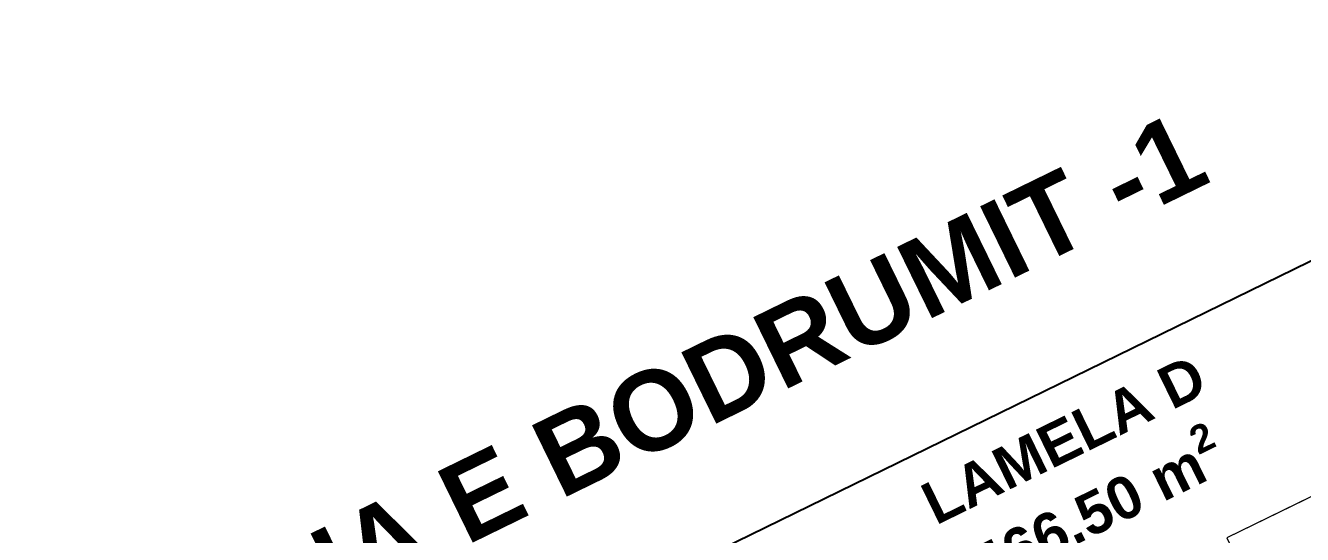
# Model space of a CAD drawing. Header units: metres. Extents: x 7511783 to 7512372, y 4692307 to 4692611.
# Drawn here: x 7511925.69 to 7511943.79, y 4692590.48 to 4692597.69 of the extents above; entities that cross this region are included whole.
import ezdxf

# ---------------------------------------------------------------- set-up
doc = ezdxf.new("R2010")
doc.units = ezdxf.units.M
doc.layers.get('0').update_dxf_attribs({"lineweight": 0})
for name, color, linetype, lineweight in [('A - Pllaka Themel_Pen_No__42', 8, 'Continuous', 0), ('A1 - Bodrumi -1', 7, 'Continuous', 0), ('Annotation - Text_Pen_No__48', 14, 'Continuous', 0), ('Annotation - Text_Pen_No__62', 253, 'Continuous', 0), ('garazhat-netw', 1, 'Continuous', 0)]:
    doc.layers.add(name, color=color, linetype=linetype, lineweight=lineweight)
doc.styles.add('GENERATED_STYLE_1', font='arial.ttf')

# ---------------------------------------------------------------- blocks, each defined once
blk = doc.blocks.new('Slab_2', base_point=(27550, -20500.83535421407))
at = {"layer": 'A - Pllaka Themel_Pen_No__42', "color": 8, "linetype": 'Continuous', "lineweight": 25, "flags": 128}
blk.add_lwpolyline([(27550, -20500.83535421407), (52100, -20500.83535421407), (52100, 1500), (27550, 1500)], close=True, dxfattribs=at)

msp = doc.modelspace()

# ---------------------------------------------------------------- linework, layer by layer
msp.add_lwpolyline([(7511948.025660832, 4692586.121496409), (7511945.3033493, 4692591.691866228), (7511942.720314908, 4692590.429504027), (7511945.442626441, 4692584.859134207), (7511948.025660832, 4692586.121496409)], close=True)
at = {"layer": 'garazhat-netw', "color": 1, "linetype": 'Continuous', "lineweight": 0}
msp.add_line((7511945.303349301, 4692591.691866228), (7511942.720314908, 4692590.429504027), dxfattribs=at)

# ---------------------------------------------------------------- block references
at = {"layer": 'A1 - Bodrumi -1', "color": 8, "linetype": 'Continuous', "lineweight": 25, "xscale": 0.001, "yscale": 0.001, "zscale": 0.001, "rotation": 26.04535599708318}
msp.add_blockref('Slab_2', (7511938.350227849, 4692567.145247906), dxfattribs=at)

# ---------------------------------------------------------------- texts
at = {"layer": 'Annotation - Text_Pen_No__48', "color": 14, "linetype": 'Continuous', "lineweight": 25, "insert": (7511940.275965208, 4692592.091878116), "char_height": 0.5999999999999999, "attachment_point": 2, "rotation": 26.04535599708317, "line_spacing_factor": 0.9408571493739025, "style": 'GENERATED_STYLE_1'}
msp.add_mtext('\\A1;{\\fArial|b1|i0|c0|p34;LAMELA D\\P466.50 m\\H0.66x;\\S2^  ;}', dxfattribs=at)
at = {"layer": 'Annotation - Text_Pen_No__62', "color": 253, "linetype": 'Continuous', "lineweight": 20, "insert": (7511931.715774576, 4692591.46011996), "char_height": 1.125, "attachment_point": 2, "rotation": 26.04535599708317, "style": 'GENERATED_STYLE_1'}
msp.add_mtext('\\A1;{\\fArial|b1|i0|c0|p34;PLANIMETRIA E BODRUMIT -1}', dxfattribs=at)

doc.saveas('drawing.dxf')
